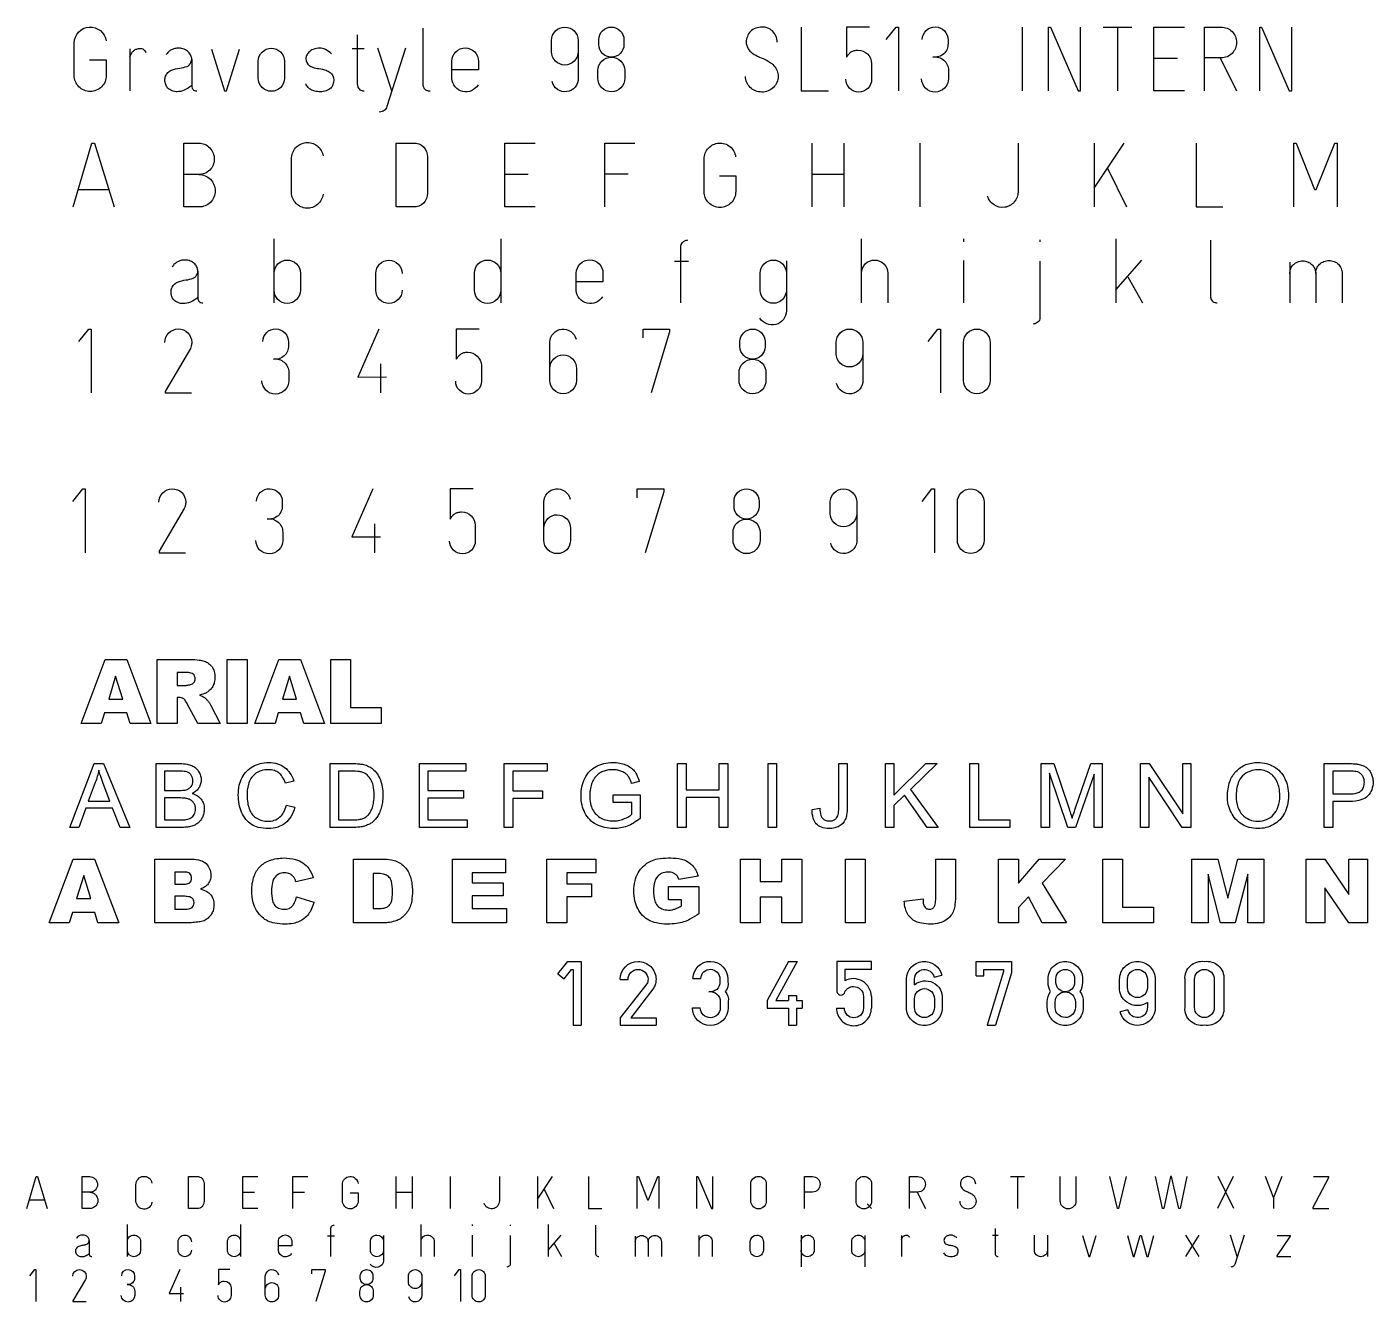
# Model space of a CAD drawing. Header units: millimetres. Extents: x 13 to 262, y -21 to 99.
# Drawn here: x 13.1 to 139.4, y -20.9 to 98.8 of the extents above; entities that cross this region are included whole.
import ezdxf

# ---------------------------------------------------------------- set-up
doc = ezdxf.new("R2010")
doc.units = ezdxf.units.MM

msp = doc.modelspace()

# ---------------------------------------------------------------- linework, layer by layer
for p, q in [((84.58, 11.06), (82.58, 7.4)), ((85.4, 11.06), (83.4, 7.4)), ((84.58, 11.06), (85.41, 11.06)), ((92.36, 11.06), (89.13, 11.06)), ((89.13, 11.06), (89.13, 8.21)), ((92.36, 10.32), (92.36, 11.06)), ((62.94, 9.9), (63.53, 9.44)), ((68.78, 9.38), (69.53, 9.38)), ((75.61, 9.47), (76.35, 9.47)), ((98.24, 9.6), (98.96, 9.77)), ((102.18, 9.7), (102.92, 9.7)), ((84.58, 7.88), (85.33, 7.88)), ((92.36, 7.77), (92.36, 6.67)), ((75.56, 6.7), (76.3, 6.7)), ((82.58, 7.4), (82.58, 6.67)), ((82.58, 6.67), (84.58, 6.67)), ((83.4, 7.4), (84.58, 7.4)), ((85.33, 6.67), (85.85, 6.67)), ((85.85, 7.4), (85.85, 6.67)), ((89.08, 6.67), (89.83, 6.67)), ((116.43, 6.52), (115.7, 6.35)), ((64.39, 5.07), (65.13, 5.07)), ((72.15, 5.78), (72.15, 5.07)), ((84.58, 5.07), (85.33, 5.07)), ((103.23, 5.07), (104.01, 5.07))]:
    msp.add_line(p, q)
for points in [[(19, 95.72), (20.55, 95.72), (20.56, 94.24, -0.414214), (19.05, 92.73, -0.414214), (17.55, 94.24), (17.55, 97.29, -0.39374), (18.95, 98.78, -0.393885), (20.55, 97.48)], [(50.27, 98.67), (50.27, 93.47, 0.078886), (50.32, 93.16, 0.111541), (50.43, 92.97, 0.112204), (50.62, 92.85, 0.079921), (50.92, 92.78), (50.92, 92.77)], [(64.85, 96.47, -0.414214), (63.6, 95.22, -0.414214), (62.35, 96.47), (62.35, 97.53, -0.414214), (63.6, 98.78, -0.414214), (64.85, 97.53), (64.85, 94, -0.386654), (63.77, 92.72, -0.386998), (62.39, 93.67)], [(66.78, 97.13), (66.78, 97.61, -0.414214), (67.96, 98.78, -0.414214), (69.14, 97.61), (69.14, 97.14, -0.414661), (67.96, 95.96, -0.414662), (66.78, 97.13)], [(83.53, 97.37, 0.083014), (83.39, 97.95, 0.088226), (83.07, 98.42, 0.092599), (82.63, 98.69, 0.087907), (82.09, 98.78, 0.094155), (81.51, 98.67, 0.095498), (81.01, 98.36, 0.099854), (80.72, 97.91, 0.096567), (80.61, 97.36, 0.101191), (80.7, 96.94, 0.091071), (80.96, 96.53, 0.065429), (81.35, 96.22, 0.043685), (82.02, 95.9, -0.0467), (82.77, 95.52, -0.068065), (83.21, 95.15, -0.090181), (83.51, 94.68, -0.095122), (83.61, 94.16, -0.100539), (83.49, 93.59, -0.102662), (83.17, 93.12, -0.097327), (82.67, 92.79, -0.098191), (82.08, 92.68, -0.195352), (80.98, 93.12, -0.103215), (80.66, 93.58, -0.099156), (80.55, 94.15)], [(92.18, 98.78), (90.03, 98.78), (90.03, 95.95, -0.05962), (90.24, 96.25, -0.071806), (90.47, 96.45, -0.074385), (90.75, 96.57, -0.065302), (91.1, 96.62), (91.1, 96.62, -0.41149), (92.38, 95.36), (92.38, 93.88, -0.414505), (91.17, 92.68, -0.414505), (89.97, 93.88)], [(97.14, 97.62, -0.414061), (98.37, 98.8, -0.414068), (99.55, 97.56), (99.55, 97.23, -0.476431), (98.14, 95.97, -0.457716), (99.59, 94.71), (99.59, 93.94, -0.412562), (98.34, 92.68, -0.412539), (97.07, 93.93)], [(123.62, 92.78), (123.62, 98.78), (125.18, 98.78, -0.414214), (126.63, 97.34, -0.414214), (125.18, 95.89), (123.62, 95.89)], [(44.12, 98.06), (44.12, 93.44, 0.082562), (44.17, 93.15, 0.111391), (44.28, 92.97, 0.106519), (44.46, 92.85, 0.074742), (44.75, 92.79)], [(22.78, 95.98, -0.056491), (22.96, 96.35, -0.077347), (23.16, 96.58, -0.090515), (23.42, 96.72, -0.083373), (23.74, 96.78, -0.153943), (24.05, 96.68, -0.128461), (24.3, 96.38)], [(28.58, 93.3, -0.081656), (27.87, 92.85, -0.101462), (27.21, 92.71, -0.095185), (26.73, 92.8, -0.093951), (26.32, 93.06, -0.099901), (26.14, 93.38, -0.082275), (26.06, 93.82, -0.096629), (26.13, 94.18, -0.091947), (26.34, 94.51, -0.10681), (26.69, 94.73, -0.054681), (27.46, 94.93, 0.053006), (28.14, 95.09, 0.133952), (28.37, 95.25, 0.067613), (28.53, 95.54, 0.096281), (28.58, 95.77, 0.105957), (28.51, 96.1, 0.091037), (28.28, 96.43, 0.095613), (27.87, 96.71, 0.09785), (27.39, 96.8, 0.054625), (26.99, 96.76, 0.066346), (26.67, 96.64, 0.070989), (26.4, 96.45, 0.065223), (26.17, 96.16)], [(34.82, 95.57, -0.413928), (36.05, 96.8, -0.414214), (37.29, 95.57), (37.29, 93.99, -0.414784), (36.05, 92.75, -0.415069), (34.82, 93.99), (34.82, 95.57)], [(41.69, 96.27, 0.08533), (41.12, 96.68, 0.113452), (40.59, 96.8, 0.090468), (39.98, 96.69, 0.111024), (39.56, 96.41, 0.09107), (39.36, 96.11, 0.104148), (39.29, 95.8, 0.237883), (39.6, 95.18, 0.080942), (39.93, 95.01, 0.049379), (40.52, 94.88, -0.049424), (41.19, 94.72, -0.080221), (41.56, 94.52, -0.233735), (41.91, 93.83, -0.086692), (41.83, 93.4, -0.094873), (41.63, 93.05, -0.097622), (41.2, 92.8, -0.084354), (40.64, 92.71, -0.053184), (40.13, 92.76, -0.072745), (39.78, 92.89, -0.086944), (39.5, 93.12, -0.083307), (39.29, 93.44)], [(48.64, 96.8), (46.9, 91.31, -0.078125), (46.8, 91.1, -0.086713), (46.65, 90.95, -0.07711), (46.45, 90.86, -0.058294), (46.18, 90.8)], [(55.45, 93.36, -0.332366), (54.01, 92.74, -0.332296), (53, 93.95), (53, 95.58, -0.415214), (54.25, 96.82, -0.4152), (55.49, 95.56), (55.49, 94.76), (53, 94.76)], [(28.58, 95.77), (28.58, 93.3, 0.073572), (28.62, 93.05, 0.111443), (28.7, 92.91, 0.121344), (28.83, 92.82, 0.088361), (29.05, 92.78)], [(66.69, 93.97), (66.69, 94.69, -0.414214), (67.96, 95.96, -0.414214), (69.23, 94.69), (69.23, 93.97, -0.414214), (67.96, 92.7, -0.414214), (66.69, 93.97)], [(27.84, 87.89), (29.25, 87.89, -0.105322), (29.79, 87.78, -0.097395), (30.27, 87.43, -0.093017), (30.59, 86.94, -0.096785), (30.7, 86.39, -0.19899), (30.27, 85.36, -0.094908), (29.79, 85.04, -0.098333), (29.25, 84.94), (27.85, 84.94)], [(29.26, 84.94, -0.097966), (29.83, 84.82, -0.096668), (30.33, 84.5, -0.091695), (30.67, 83.97, -0.098648), (30.78, 83.41, -0.098558), (30.67, 82.82, -0.097817), (30.33, 82.32, -0.193128), (29.26, 81.89), (27.84, 81.89), (27.84, 87.89)], [(40.92, 83.08, -0.185722), (40.38, 82.12, -0.189144), (39.36, 81.78, -0.188691), (38.37, 82.23, -0.185217), (37.94, 83.24), (37.94, 86.39, -0.186359), (38.32, 87.43, -0.189849), (39.3, 87.93, -0.190463), (40.35, 87.63, -0.18706), (40.92, 86.68)], [(47.77, 81.89), (47.77, 87.89), (49.4, 87.89, -0.210173), (50.33, 87.53, -0.206044), (50.7, 86.59), (50.7, 83.19, -0.205965), (50.33, 82.25, -0.210092), (49.4, 81.89), (47.77, 81.89)], [(78.1, 84.83), (79.63, 84.83), (79.63, 83.34, -0.196991), (79.19, 82.28, -0.200835), (78.15, 81.84, -0.200835), (77.1, 82.28, -0.196991), (76.66, 83.34), (76.66, 86.39, -0.187889), (77.07, 87.42, -0.191441), (78.05, 87.89, -0.191976), (79.08, 87.56, -0.188472), (79.62, 86.59)], [(106.12, 87.89), (106.12, 83.33, -0.179255), (105.77, 82.36, -0.182508), (104.87, 81.86, -0.183318), (103.88, 82.08, -0.180292), (103.27, 82.92)], [(74.48, 72.89), (74.48, 78.08, -0.083916), (74.52, 78.37, -0.105281), (74.64, 78.57, -0.096472), (74.83, 78.7, -0.068604), (75.15, 78.8)], [(124.17, 78.78), (124.17, 73.57, 0.078886), (124.22, 73.27, 0.111541), (124.33, 73.08, 0.112204), (124.51, 72.96, 0.079921), (124.81, 72.89), (124.81, 72.88)], [(29.16, 73.41, -0.081656), (28.45, 72.95, -0.101462), (27.78, 72.82, -0.095185), (27.31, 72.91, -0.093951), (26.9, 73.17, -0.099901), (26.71, 73.49, -0.082275), (26.64, 73.93, -0.096629), (26.71, 74.29, -0.091947), (26.92, 74.62, -0.10681), (27.26, 74.84, -0.054681), (28.03, 75.04, 0.053006), (28.71, 75.2, 0.133952), (28.94, 75.36, 0.067613), (29.11, 75.65, 0.096281), (29.16, 75.88, 0.105957), (29.08, 76.21, 0.091037), (28.86, 76.54, 0.095613), (28.44, 76.82, 0.09785), (27.97, 76.91, 0.054625), (27.56, 76.87, 0.066346), (27.25, 76.75, 0.070989), (26.98, 76.55, 0.065223), (26.75, 76.27)], [(29.16, 75.88), (29.16, 73.41, 0.073572), (29.19, 73.16, 0.111443), (29.27, 73.02, 0.121344), (29.41, 72.93, 0.088361), (29.62, 72.89)], [(36.31, 75.68, -0.414214), (37.55, 76.91, -0.414214), (38.78, 75.68), (38.78, 74.08, -0.413929), (37.55, 72.84, -0.413929), (36.31, 74.07)], [(48.32, 74.07, -0.414214), (47.09, 72.83, -0.414214), (45.85, 74.07), (45.85, 75.66, -0.414356), (47.09, 76.89, -0.414356), (48.32, 75.66)], [(57.58, 74.07, -0.414214), (56.34, 72.84, -0.414214), (55.11, 74.07), (55.11, 75.68, -0.414499), (56.34, 76.91, -0.414499), (57.58, 75.68)], [(67.13, 73.47, -0.332366), (65.68, 72.85, -0.332296), (64.67, 74.06), (64.67, 75.68, -0.415214), (65.93, 76.93, -0.4152), (67.17, 75.67), (67.17, 74.87), (64.68, 74.87)], [(84.38, 76.84), (84.38, 72.13, -0.334651), (83.39, 70.86, -0.334293), (81.9, 71.46)], [(84.38, 74.08, -0.413927), (83.15, 72.85, -0.414214), (81.93, 74.08), (81.93, 75.68, -0.414214), (83.15, 76.91, -0.413927), (84.38, 75.68)], [(91.43, 75.68, -0.414214), (92.66, 76.91, -0.414214), (93.9, 75.68), (93.9, 72.89)], [(108.18, 76.82), (108.17, 71.49, -0.211178), (108, 71.1, -0.072213), (107.82, 70.98, -0.053417), (107.54, 70.89)], [(131.62, 75.63, -0.096867), (131.71, 76.09, -0.096459), (131.97, 76.49, -0.095709), (132.37, 76.74, -0.091737), (132.85, 76.83, -0.095922), (133.32, 76.74, -0.103019), (133.69, 76.49, -0.0956), (133.96, 76.08, -0.099845), (134.06, 75.63), (134.06, 72.89)], [(134.06, 75.64, -0.098259), (134.15, 76.12, -0.09777), (134.42, 76.52, -0.095525), (134.82, 76.77, -0.091509), (135.3, 76.86, -0.092787), (135.79, 76.77, -0.102139), (136.18, 76.52, -0.096583), (136.44, 76.12, -0.095891), (136.53, 75.64), (136.53, 72.89)], [(26.06, 69.17, -0.413934), (27.32, 70.44, -0.414213), (28.58, 69.19, -0.057375), (28.54, 68.85, -0.072642), (28.45, 68.6), (26.09, 64.58), (26.09, 64.43), (28.56, 64.43)], [(35.24, 69.27, -0.414061), (36.47, 70.44, -0.414068), (37.65, 69.21), (37.65, 68.88, -0.476431), (36.24, 67.61, -0.457716), (37.69, 66.36), (37.69, 65.59, -0.412562), (36.44, 64.33, -0.412539), (35.17, 65.57)], [(55.56, 70.43), (53.41, 70.43), (53.41, 67.6, -0.05962), (53.62, 67.9, -0.071806), (53.85, 68.1, -0.074385), (54.13, 68.22, -0.065302), (54.48, 68.26), (54.48, 68.26, -0.41149), (55.76, 67.01), (55.76, 65.53, -0.414505), (54.55, 64.33, -0.414505), (53.35, 65.53)], [(62.19, 66.74), (62.19, 66.74, -0.416462), (63.44, 68, -0.416462), (64.69, 66.74), (64.69, 65.61), (64.69, 65.61, -0.415899), (63.44, 64.35, -0.415899), (62.19, 65.61), (62.19, 69.21, -0.377724), (63.31, 70.42, -0.377613), (64.65, 69.47)], [(80.03, 68.78), (80.03, 69.25, -0.414214), (81.21, 70.43, -0.414214), (82.38, 69.25), (82.38, 68.78, -0.414661), (81.21, 67.6, -0.414662), (80.03, 68.78)], [(91.56, 68.12, -0.414214), (90.31, 66.87, -0.414214), (89.06, 68.12), (89.06, 69.18, -0.414214), (90.31, 70.43, -0.414214), (91.56, 69.18), (91.56, 65.65, -0.386654), (90.48, 64.36, -0.386998), (89.1, 65.32)], [(101, 65.61), (101, 69.18, -0.414214), (102.25, 70.43, -0.414214), (103.5, 69.18), (103.5, 65.61, -0.414214), (102.25, 64.36, -0.414214), (101, 65.61)], [(79.94, 65.62), (79.94, 66.34, -0.414214), (81.21, 67.6, -0.414214), (82.47, 66.34), (82.47, 65.62, -0.414214), (81.21, 64.35, -0.414214), (79.94, 65.62)], [(25.5, 54.17, -0.413934), (26.75, 55.44, -0.414213), (28.02, 54.19, -0.057375), (27.98, 53.85, -0.072642), (27.88, 53.6), (25.52, 49.58), (25.52, 49.43), (28, 49.43)], [(34.67, 54.27, -0.414061), (35.9, 55.44, -0.414068), (37.08, 54.21), (37.08, 53.88, -0.476431), (35.67, 52.61, -0.457716), (37.12, 51.36), (37.12, 50.59, -0.412562), (35.87, 49.33, -0.412539), (34.6, 50.57)], [(55, 55.43), (52.84, 55.43), (52.84, 52.6, -0.05962), (53.05, 52.9, -0.071806), (53.28, 53.1, -0.074385), (53.56, 53.22, -0.065302), (53.91, 53.26), (53.91, 53.26, -0.41149), (55.19, 52.01), (55.19, 50.53, -0.414505), (53.99, 49.33, -0.414505), (52.78, 50.53)], [(61.62, 51.74), (61.62, 51.74, -0.416462), (62.88, 53, -0.416462), (64.13, 51.74), (64.13, 50.61), (64.13, 50.61, -0.415899), (62.88, 49.35, -0.415899), (61.62, 50.61), (61.62, 54.21, -0.377724), (62.74, 55.42, -0.377613), (64.09, 54.47)], [(79.47, 53.78), (79.47, 54.25, -0.414214), (80.64, 55.43, -0.414214), (81.82, 54.25), (81.82, 53.78, -0.414661), (80.64, 52.6, -0.414662), (79.47, 53.78)], [(91, 53.12, -0.414214), (89.75, 51.87, -0.414214), (88.5, 53.12), (88.5, 54.18, -0.414214), (89.75, 55.43, -0.414214), (91, 54.18), (91, 50.65, -0.386654), (89.92, 49.36, -0.386998), (88.54, 50.32)], [(100.43, 50.61), (100.43, 54.18, -0.414214), (101.68, 55.43, -0.414214), (102.93, 54.18), (102.93, 50.61, -0.414214), (101.68, 49.36, -0.414214), (100.43, 50.61)], [(79.38, 50.62), (79.38, 51.34, -0.414214), (80.64, 52.6, -0.414214), (81.91, 51.34), (81.91, 50.62, -0.414214), (80.64, 49.35, -0.414214), (79.38, 50.62)], [(68.78, 9.38, -0.413934), (70.46, 11.07, -0.414641), (72.15, 9.39, -0.057697), (72.1, 8.97, -0.073379), (71.94, 8.58), (69.79, 5.78), (72.15, 5.78)], [(69.53, 9.38, -0.413934), (70.46, 10.32, -0.414213), (71.4, 9.39, -0.057375), (71.37, 9.14, -0.072642), (71.3, 8.96), (68.78, 5.78), (68.78, 5.07), (72.15, 5.07)], [(75.61, 9.47, -0.414061), (77.29, 11.07, -0.412317), (78.89, 9.4), (78.89, 9.18, -0.267949), (78.63, 8.23, -0.267949), (78.92, 7.29), (78.92, 6.72, -0.41237), (77.25, 5.04, -0.412539), (75.56, 6.7, -0.412539)], [(76.35, 9.47, -0.407766), (77.27, 10.33, -0.414068), (78.14, 9.41), (78.14, 9.16, -0.476431), (77.1, 8.22, -0.457716), (78.18, 7.29), (78.18, 6.72, -0.412562), (77.25, 5.78, -0.40954), (76.3, 6.7)], [(96.41, 8.88, -0.658262), (99.01, 7.57), (99.01, 6.73, -0.41547), (97.34, 5.05, -0.41547), (95.66, 6.73), (95.66, 7.57, -0.267949), (95.66, 7.59), (95.66, 9.42, -0.379309), (97.16, 11.05, -0.377613), (98.96, 9.77, -0.377613)], [(96.41, 8.88), (96.41, 9.41, -0.377724), (97.24, 10.31, -0.377613), (98.24, 9.6)], [(109.18, 8.24, -0.138617), (108.94, 9.09), (108.94, 9.44, -0.414214), (110.55, 11.06, -0.414214), (112.17, 9.44), (112.17, 9.09, -0.139191), (111.93, 8.24, -0.139191)], [(109.68, 9.09), (109.68, 9.44, -0.414214), (110.55, 10.32, -0.414214), (111.43, 9.44), (111.43, 9.09, -0.414661), (110.56, 8.21, -0.414662), (109.68, 9.09)], [(116.33, 7.25, -0.267949), (115.65, 8.6), (115.65, 9.39, -0.414214), (117.33, 11.06, -0.414214), (119, 9.39), (119, 6.77, -0.383859), (117.55, 5.07, -0.386998), (115.7, 6.35, -0.386998)], [(118.26, 8.6, -0.414214), (117.33, 7.67, -0.414214), (116.4, 8.6), (116.4, 9.39, -0.414214), (117.33, 10.32, -0.414214), (118.26, 9.39), (118.26, 8.6)], [(122.68, 6.73), (122.68, 9.39, -0.414214), (123.61, 10.32, -0.414214), (124.54, 9.39), (124.54, 6.73, -0.414214), (123.61, 5.8, -0.414214), (122.68, 6.73)], [(89.87, 8.21, -0.05962), (90.03, 8.43, -0.071806), (90.2, 8.58, -0.074385), (90.41, 8.67, -0.065302), (90.67, 8.71), (90.67, 8.71, -0.41149), (91.62, 7.77), (91.62, 6.67, -0.414505), (90.72, 5.77, -0.414505), (89.83, 6.67)], [(96.41, 7.57), (96.41, 7.57, -0.416462), (97.34, 8.51, -0.416462), (98.27, 7.57), (98.27, 6.73), (98.27, 6.73, -0.415899), (97.34, 5.79, -0.415899), (96.41, 6.73), (96.41, 7.58)], [(111.93, 8.24, -0.154347), (112.24, 7.27), (112.24, 6.74, -0.414214), (110.55, 5.05, -0.414214), (108.87, 6.74), (108.87, 7.27, -0.154347), (109.18, 8.24, -0.154347)], [(109.61, 6.74), (109.61, 7.27, -0.414214), (110.55, 8.21, -0.414214), (111.5, 7.27), (111.5, 6.74, -0.414214), (110.55, 5.8, -0.414214), (109.61, 6.74)], [(118.26, 7.21, -0.148429), (117.33, 6.92, -0.176219), (116.33, 7.25, -0.267949)], [(118.26, 7.21), (118.26, 6.76, -0.386654), (117.45, 5.8, -0.386998), (116.43, 6.52)], [(18.31, -9.13), (19.01, -9.13, -0.105322), (19.28, -9.19, -0.097395), (19.52, -9.36, -0.093017), (19.68, -9.61, -0.096785), (19.74, -9.88, -0.19899), (19.52, -10.4, -0.094908), (19.28, -10.55, -0.098333), (19.01, -10.61), (18.31, -10.61)], [(19.02, -10.61, -0.097966), (19.3, -10.66, -0.096668), (19.55, -10.83, -0.091695), (19.72, -11.09, -0.098648), (19.78, -11.37, -0.098558), (19.72, -11.67, -0.097817), (19.55, -11.92, -0.193128), (19.02, -12.13), (18.31, -12.13), (18.31, -9.13)], [(24.85, -11.54, -0.185722), (24.58, -12.02, -0.189144), (24.07, -12.19, -0.188691), (23.57, -11.96, -0.185217), (23.35, -11.46), (23.35, -9.88, -0.186359), (23.55, -9.36, -0.189849), (24.04, -9.11, -0.190463), (24.56, -9.26, -0.18706), (24.85, -9.74)], [(28.27, -12.13), (28.27, -9.13), (29.09, -9.13, -0.210173), (29.55, -9.31, -0.206044), (29.74, -9.78), (29.74, -11.48, -0.205965), (29.55, -11.95, -0.210092), (29.09, -12.13), (28.27, -12.13)], [(43.44, -10.66), (44.2, -10.66), (44.2, -11.4, -0.196991), (43.98, -11.94, -0.200835), (43.46, -12.16, -0.200835), (42.94, -11.94, -0.196991), (42.72, -11.4), (42.72, -9.88, -0.187889), (42.92, -9.36, -0.191441), (43.41, -9.13, -0.191976), (43.93, -9.3, -0.188472), (44.2, -9.78)], [(57.45, -9.13), (57.45, -11.41, -0.179255), (57.27, -11.9, -0.182508), (56.82, -12.15, -0.183318), (56.33, -12.04, -0.180292), (56.02, -11.62)], [(81.04, -11.42), (81.04, -9.86, -0.196991), (81.25, -9.33, -0.200835), (81.77, -9.11, -0.200835), (82.29, -9.33, -0.196991), (82.5, -9.86), (82.5, -11.42, -0.196991), (82.29, -11.94, -0.200835), (81.77, -12.16, -0.200835), (81.25, -11.94, -0.196991), (81.04, -11.42)], [(86.07, -12.13), (86.07, -9.13), (86.84, -9.13, -0.200835), (87.34, -9.34, -0.196991), (87.55, -9.85, -0.196991), (87.34, -10.37, -0.200835), (86.84, -10.58), (86.07, -10.58)], [(90.92, -11.42), (90.92, -9.86, -0.196991), (91.13, -9.33, -0.200835), (91.65, -9.11, -0.200835), (92.17, -9.33, -0.196991), (92.38, -9.86), (92.38, -11.42, -0.196991), (92.17, -11.94, -0.200835), (91.65, -12.16, -0.200835), (91.13, -11.94, -0.196991), (90.92, -11.42)], [(95.94, -12.13), (95.94, -9.13), (96.71, -9.13, -0.200835), (97.22, -9.34, -0.196991), (97.43, -9.85, -0.196991), (97.22, -10.37, -0.200835), (96.71, -10.58), (95.95, -10.58)], [(102.15, -9.84, 0.081951), (102.07, -9.54, 0.087724), (101.92, -9.31, 0.093239), (101.7, -9.18, 0.089117), (101.44, -9.13, 0.095434), (101.15, -9.19, 0.096079), (100.9, -9.34, 0.09928), (100.76, -9.57, 0.095275), (100.71, -9.84, 0.099848), (100.75, -10.05, 0.090545), (100.88, -10.25, 0.065634), (101.07, -10.41, 0.044077), (101.4, -10.57, -0.047109), (101.77, -10.76, -0.068237), (101.99, -10.95, -0.089603), (102.13, -11.18, -0.093846), (102.18, -11.44, -0.099204), (102.13, -11.73, -0.102131), (101.97, -11.96, -0.097878), (101.72, -12.13, -0.099518), (101.43, -12.18, -0.097948), (101.14, -12.13, -0.097452), (100.89, -11.96, -0.102664), (100.73, -11.73, -0.097833), (100.68, -11.45)], [(111.56, -9.13), (111.56, -11.42, -0.196991), (111.34, -11.95, -0.200835), (110.82, -12.17, -0.200835), (110.3, -11.95, -0.196991), (110.08, -11.42), (110.08, -9.13)], [(41.63, -16.63), (41.63, -14.03, -0.083916), (41.65, -13.89, -0.105281), (41.71, -13.79, -0.096472), (41.8, -13.72, -0.068604), (41.96, -13.68)], [(66.47, -13.69), (66.47, -16.29, 0.078886), (66.49, -16.44, 0.111541), (66.55, -16.54, 0.112204), (66.64, -16.6, 0.079921), (66.79, -16.63), (66.79, -16.63)], [(18.96, -16.37, -0.081656), (18.61, -16.6, -0.101462), (18.28, -16.67, -0.095185), (18.04, -16.62, -0.093951), (17.84, -16.49, -0.099901), (17.74, -16.33, -0.082275), (17.71, -16.11, -0.096629), (17.74, -15.93, -0.091947), (17.85, -15.77, -0.10681), (18.02, -15.66, -0.054681), (18.4, -15.56, 0.053006), (18.74, -15.47, 0.133952), (18.86, -15.39, 0.067613), (18.94, -15.25, 0.096281), (18.96, -15.14, 0.105957), (18.93, -14.97, 0.091037), (18.82, -14.81, 0.095613), (18.61, -14.67, 0.09785), (18.37, -14.62, 0.054625), (18.17, -14.64, 0.066346), (18.01, -14.7, 0.070989), (17.87, -14.8, 0.065223), (17.76, -14.94)], [(18.96, -15.14), (18.96, -16.37, 0.073572), (18.98, -16.5, 0.111443), (19.02, -16.57, 0.121344), (19.09, -16.61, 0.088361), (19.2, -16.63)], [(22.54, -15.24, -0.414214), (23.16, -14.62, -0.414214), (23.78, -15.24), (23.78, -16.04, -0.413929), (23.16, -16.66, -0.413929), (22.54, -16.04)], [(28.55, -16.04, -0.414214), (27.93, -16.66, -0.414214), (27.31, -16.04), (27.31, -15.25, -0.414356), (27.93, -14.63, -0.414356), (28.55, -15.25)], [(33.17, -16.04, -0.414214), (32.56, -16.66, -0.414214), (31.94, -16.04), (31.94, -15.24, -0.414499), (32.56, -14.62, -0.414499), (33.17, -15.24)], [(37.95, -16.34, -0.332366), (37.23, -16.65, -0.332296), (36.72, -16.05), (36.72, -15.23, -0.415214), (37.35, -14.61, -0.4152), (37.97, -15.24), (37.97, -15.64), (36.73, -15.64)], [(46.58, -14.66), (46.58, -17.01, -0.334651), (46.08, -17.64, -0.334293), (45.34, -17.34)], [(46.58, -16.04, -0.413927), (45.96, -16.65, -0.414214), (45.35, -16.04), (45.35, -15.24, -0.414214), (45.96, -14.62, -0.413927), (46.58, -15.24)], [(50.1, -15.24, -0.414214), (50.72, -14.62, -0.414214), (51.33, -15.24), (51.33, -16.63)], [(58.47, -14.67), (58.47, -17.33, -0.211178), (58.39, -17.52, -0.072213), (58.3, -17.58, -0.053417), (58.16, -17.63)], [(70.2, -15.26, -0.096867), (70.24, -15.03, -0.096459), (70.37, -14.83, -0.095709), (70.57, -14.71, -0.091737), (70.81, -14.66, -0.095922), (71.05, -14.71, -0.103019), (71.23, -14.83, -0.0956), (71.37, -15.03, -0.099845), (71.41, -15.26), (71.41, -16.63)], [(71.41, -15.25, -0.098259), (71.46, -15.02, -0.09777), (71.6, -14.82, -0.095525), (71.8, -14.69, -0.091509), (72.04, -14.65, -0.092787), (72.28, -14.69, -0.102139), (72.47, -14.82, -0.096583), (72.6, -15.02, -0.095891), (72.65, -15.25), (72.65, -16.63)], [(76.2, -15.24, -0.414214), (76.82, -14.62, -0.414214), (77.43, -15.24), (77.43, -16.63)], [(80.99, -15.24, -0.413928), (81.6, -14.62, -0.414214), (82.22, -15.24), (82.22, -16.03, -0.414784), (81.6, -16.65, -0.415069), (80.99, -16.03), (80.99, -15.24)], [(85.76, -15.24, -0.413928), (86.37, -14.62, -0.414214), (86.99, -15.24), (86.99, -16.03, -0.414784), (86.37, -16.65, -0.415069), (85.76, -16.03)], [(91.75, -16.04, -0.414214), (91.14, -16.65, -0.414214), (90.52, -16.04), (90.52, -15.24, -0.414499), (91.14, -14.63, -0.414499), (91.75, -15.24)], [(95.18, -15.03, -0.056491), (95.27, -14.85, -0.077347), (95.37, -14.73, -0.090515), (95.5, -14.66, -0.083373), (95.66, -14.63, -0.153943), (95.82, -14.68, -0.128461), (95.94, -14.83)], [(100.37, -14.89, 0.08533), (100.08, -14.68, 0.113452), (99.82, -14.62, 0.090468), (99.52, -14.68, 0.111024), (99.31, -14.82, 0.09107), (99.2, -14.97, 0.104148), (99.17, -15.12, 0.237883), (99.32, -15.43, 0.080942), (99.49, -15.52, 0.049379), (99.79, -15.58, -0.049424), (100.12, -15.66, -0.080221), (100.3, -15.76, -0.233735), (100.48, -16.11, -0.086692), (100.44, -16.32, -0.094873), (100.34, -16.5, -0.097622), (100.12, -16.62, -0.084354), (99.84, -16.67, -0.053184), (99.59, -16.64, -0.072745), (99.42, -16.58, -0.086944), (99.27, -16.46, -0.083307), (99.17, -16.3)], [(103.96, -13.99), (103.96, -16.3, 0.082562), (103.98, -16.45, 0.111391), (104.03, -16.54, 0.106519), (104.12, -16.6, 0.074742), (104.27, -16.63)], [(108.88, -16.04, -0.415072), (108.27, -16.66, -0.415072), (107.66, -16.04), (107.66, -14.63)], [(127.34, -14.62), (126.46, -17.37, -0.078125), (126.41, -17.47, -0.086713), (126.34, -17.55, -0.07711), (126.24, -17.59, -0.058294), (126.1, -17.62)], [(17.42, -18.49, -0.413934), (18.05, -17.86, -0.414213), (18.68, -18.48, -0.057375), (18.66, -18.65, -0.072642), (18.61, -18.78), (17.43, -20.79), (17.43, -20.86), (18.67, -20.86)], [(22.01, -18.44, -0.414061), (22.62, -17.85, -0.414068), (23.21, -18.47), (23.21, -18.64, -0.476431), (22.51, -19.27, -0.457716), (23.23, -19.9), (23.23, -20.28, -0.412562), (22.61, -20.91, -0.412539), (21.97, -20.29)], [(32.17, -17.86), (31.09, -17.86), (31.09, -19.28, -0.05962), (31.19, -19.13, -0.071806), (31.31, -19.03, -0.074385), (31.45, -18.97, -0.065302), (31.62, -18.94), (31.62, -18.94, -0.41149), (32.27, -19.57), (32.27, -20.31, -0.414505), (31.66, -20.91, -0.414505), (31.06, -20.31)], [(35.48, -19.71), (35.48, -19.71, -0.416462), (36.11, -19.08, -0.416462), (36.73, -19.71), (36.73, -20.27), (36.73, -20.27, -0.415899), (36.11, -20.9, -0.415899), (35.48, -20.27), (35.48, -18.47, -0.377724), (36.04, -17.86, -0.377613), (36.71, -18.34)], [(44.4, -18.69), (44.4, -18.45, -0.414214), (44.99, -17.86, -0.414214), (45.58, -18.45), (45.58, -18.68, -0.414661), (44.99, -19.27, -0.414662), (44.4, -18.69)], [(50.17, -19.02, -0.414214), (49.54, -19.64, -0.414214), (48.92, -19.02), (48.92, -18.49, -0.414214), (49.54, -17.86, -0.414214), (50.17, -18.49), (50.17, -20.25, -0.386654), (49.63, -20.89, -0.386998), (48.94, -20.42)], [(54.89, -20.27), (54.89, -18.49, -0.414214), (55.51, -17.86, -0.414214), (56.13, -18.49), (56.13, -20.27, -0.414214), (55.51, -20.9, -0.414214), (54.89, -20.27)], [(44.36, -20.27), (44.36, -19.91, -0.414214), (44.99, -19.27, -0.414214), (45.62, -19.91), (45.62, -20.27, -0.414214), (44.99, -20.9, -0.414214), (44.36, -20.27)]]:
    msp.add_lwpolyline(points, format="xyb")
for points in [[(85.78, 98.78), (85.78, 92.78), (88.32, 92.78)], [(93.75, 97.6), (94.68, 98.78), (94.9, 98.78), (94.9, 92.78)], [(106.51, 98.78), (106.51, 92.78)], [(108.99, 92.78), (108.98, 98.78), (109.16, 98.78), (111.75, 92.78), (111.98, 92.78), (111.98, 98.78)], [(114.12, 98.78), (116.8, 98.78)], [(115.45, 98.78), (115.45, 92.78)], [(121.73, 92.78), (118.85, 92.78), (118.85, 98.78), (121.73, 98.78)], [(128.81, 92.78), (128.8, 98.78), (128.98, 98.78), (131.57, 92.78), (131.8, 92.78), (131.8, 98.78)], [(22.77, 96.74), (22.77, 92.78)], [(30.45, 96.72), (31.66, 92.78), (31.83, 92.78), (33.06, 96.72)], [(43.63, 96.77), (44.75, 96.76)], [(47.37, 92.78), (46.06, 96.8)], [(118.85, 95.85), (121.07, 95.85)], [(125.08, 95.89), (126.63, 92.78)], [(17.46, 81.89), (19.22, 87.89), (19.46, 87.89), (21.29, 81.89)], [(60.8, 81.89), (57.97, 81.89), (57.97, 87.89), (60.8, 87.89)], [(67.35, 81.89), (67.35, 87.89), (70.16, 87.89)], [(86.8, 81.89), (86.8, 87.89)], [(89.77, 87.89), (89.77, 81.89)], [(96.91, 87.89), (96.91, 81.89)], [(113.27, 87.89), (113.26, 81.89)], [(113.27, 83.67), (116.09, 87.89)], [(122.84, 87.89), (122.84, 81.89), (125.35, 81.89)], [(131.99, 81.89), (131.99, 87.89), (132.22, 87.89), (133.93, 83.52), (134.09, 83.52), (135.84, 87.89), (136.08, 87.89), (136.08, 81.89)], [(57.97, 84.96), (60.15, 84.96)], [(67.35, 84.99), (69.55, 84.99)], [(86.8, 84.97), (89.77, 84.97)], [(114.51, 85.53), (116.3, 81.89)], [(17.94, 83.52), (20.78, 83.52)], [(36.31, 72.89), (36.31, 78.89)], [(57.58, 78.89), (57.58, 72.89)], [(91.43, 72.89), (91.43, 78.89)], [(101.01, 78.89), (101.01, 78.62)], [(108.18, 78.82), (108.18, 78.61)], [(115.31, 78.89), (115.31, 72.89)], [(73.89, 76.8), (75.19, 76.8)], [(101.01, 76.87), (101.01, 72.89)], [(115.31, 74.1), (117.75, 76.89)], [(131.62, 76.7), (131.62, 72.89)], [(116.41, 75.33), (117.79, 72.89)], [(18, 69.25), (18.93, 70.43), (19.15, 70.43), (19.15, 64.43)], [(46.14, 70.43), (44.17, 65.93), (46.87, 65.94)], [(70.95, 69.6), (70.95, 70.43), (73.43, 70.43), (73.43, 70.16), (71.69, 64.43)], [(97.68, 69.25), (98.61, 70.43), (98.83, 70.43), (98.83, 64.43)], [(46.3, 67.16), (46.3, 64.43)], [(17.43, 54.25), (18.36, 55.43), (18.59, 55.43), (18.59, 49.43)], [(45.58, 55.43), (43.6, 50.93), (46.3, 50.94)], [(70.38, 54.6), (70.38, 55.43), (72.87, 55.43), (72.87, 55.16), (71.12, 49.43)], [(97.12, 54.25), (98.04, 55.43), (98.27, 55.43), (98.27, 49.43)], [(45.73, 52.16), (45.73, 49.43)], [(62.94, 9.9), (63.86, 11.06), (65.13, 11.06), (65.13, 5.07)], [(63.53, 9.44), (64.22, 10.32), (64.39, 10.32), (64.39, 5.07)], [(92.36, 10.32), (89.87, 10.32), (89.87, 9.26)], [(102.18, 9.7), (102.18, 11.06), (105.51, 11.06), (105.51, 10.01), (104.01, 5.07)], [(102.92, 9.7), (102.92, 10.32), (104.77, 10.32), (104.77, 10.12), (103.23, 5.07)], [(84.58, 7.88), (84.58, 7.4)], [(85.33, 7.88), (85.33, 7.4)], [(84.58, 6.67), (84.58, 5.07)], [(85.33, 7.4), (85.85, 7.4)], [(85.33, 6.67), (85.33, 5.07)], [(13.11, -12.13), (13.99, -9.13), (14.12, -9.13), (15.03, -12.13)], [(34.79, -12.13), (33.37, -12.13), (33.37, -9.13), (34.79, -9.13)], [(38.06, -12.13), (38.06, -9.13), (39.47, -9.13)], [(47.78, -12.13), (47.78, -9.13)], [(49.27, -9.13), (49.27, -12.13)], [(52.84, -9.13), (52.84, -12.13)], [(61.02, -9.13), (61.02, -12.13)], [(61.02, -11.24), (62.43, -9.13)], [(65.81, -9.13), (65.81, -12.13), (67.06, -12.13)], [(70.38, -12.13), (70.38, -9.13), (70.49, -9.13), (71.35, -11.31), (71.43, -11.31), (72.31, -9.13), (72.42, -9.13), (72.42, -12.13)], [(75.99, -12.13), (75.99, -9.13), (76.08, -9.13), (77.35, -12.13), (77.47, -12.13), (77.47, -9.13)], [(105.41, -9.13), (106.73, -9.13)], [(106.07, -9.13), (106.07, -12.13)], [(116.27, -9.13), (115.56, -12.13), (115.45, -12.13), (114.73, -9.13)], [(121.97, -9.13), (121.32, -12.13), (121.21, -12.13), (120.53, -9.13), (120.43, -9.13), (119.79, -12.13), (119.68, -12.13), (119.03, -9.13)], [(126.32, -9.13), (124.85, -12.13)], [(126.38, -12.13), (124.9, -9.13)], [(130.1, -11.08), (129.34, -9.13)], [(130.87, -9.13), (130.1, -11.08), (130.1, -12.13)], [(133.85, -9.13), (135.25, -9.13), (135.25, -9.24), (133.8, -12.02), (133.8, -12.13), (135.3, -12.13)], [(13.36, -11.32), (14.78, -11.32)], [(33.37, -10.6), (34.46, -10.6)], [(38.06, -10.58), (39.16, -10.58)], [(47.78, -10.59), (49.27, -10.59)], [(61.64, -10.31), (62.54, -12.13)], [(96.67, -10.58), (97.43, -12.13)], [(91.95, -11.69), (92.38, -12.13)], [(22.54, -16.63), (22.54, -13.63)], [(33.17, -13.63), (33.17, -16.63)], [(50.1, -16.63), (50.1, -13.63)], [(54.89, -13.63), (54.89, -13.77)], [(58.47, -13.67), (58.47, -13.77)], [(62.04, -13.63), (62.04, -16.63)], [(41.33, -14.68), (41.98, -14.68)], [(54.89, -14.64), (54.89, -16.63)], [(62.04, -16.03), (63.26, -14.63)], [(70.2, -14.73), (70.2, -16.63)], [(76.2, -16.63), (76.2, -14.65)], [(85.76, -14.63), (85.76, -17.61)], [(91.75, -14.65), (91.75, -17.61)], [(95.18, -14.65), (95.18, -16.63)], [(103.71, -14.64), (104.27, -14.64)], [(108.88, -14.63), (108.88, -16.63)], [(112.16, -14.66), (112.76, -16.63), (112.85, -16.63), (113.46, -14.66)], [(116.38, -14.66), (116.92, -16.63), (117.01, -16.63), (117.57, -14.66), (117.67, -14.66), (118.22, -16.63), (118.32, -16.63), (118.86, -14.66)], [(123.08, -14.62), (121.84, -16.63)], [(123.13, -16.63), (121.87, -14.62)], [(126.7, -16.63), (126.05, -14.62)], [(130.45, -14.65), (131.67, -14.65), (131.67, -14.73), (130.42, -16.56), (130.42, -16.63), (131.71, -16.63)], [(62.59, -15.41), (63.28, -16.63)], [(13.39, -18.45), (13.85, -17.86), (13.96, -17.86), (13.96, -20.86)], [(27.46, -17.86), (26.47, -20.11), (27.82, -20.11)], [(39.86, -18.27), (39.86, -17.86), (41.1, -17.86), (41.1, -18), (40.23, -20.86)], [(53.23, -18.45), (53.69, -17.86), (53.8, -17.86), (53.8, -20.86)], [(27.54, -19.5), (27.54, -20.86)]]:
    msp.add_lwpolyline(points)
for points in [[(22.49, 34.4), (20.38, 34.4), (20.09, 33.41), (18.2, 33.41), (20.46, 39.41), (22.48, 39.41), (24.73, 33.41), (22.79, 33.41), (22.49, 34.4)], [(31.92, 39.41), (33.78, 39.41), (33.78, 33.41), (31.92, 33.41), (31.92, 39.41)], [(38.79, 34.4), (36.69, 34.4), (36.4, 33.41), (34.5, 33.41), (36.76, 39.41), (38.78, 39.41), (41.04, 33.41), (39.09, 33.41), (38.79, 34.4)], [(41.63, 39.41), (43.48, 39.41), (43.48, 34.89), (46.37, 34.89), (46.37, 33.41), (41.63, 33.41), (41.63, 39.41)], [(22.11, 35.7), (21.44, 37.86), (20.79, 35.7), (22.11, 35.7)], [(38.41, 35.7), (37.75, 37.86), (37.09, 35.7), (38.41, 35.7)], [(17.14, 23.64), (19.44, 29.64), (20.3, 29.64), (22.76, 23.64), (21.85, 23.64), (21.15, 25.46), (18.64, 25.46), (17.98, 23.64), (17.14, 23.64)], [(49.96, 23.64), (49.96, 29.64), (54.29, 29.64), (54.29, 28.93), (50.75, 28.93), (50.75, 27.1), (54.07, 27.1), (54.07, 26.39), (50.75, 26.39), (50.75, 24.35), (54.43, 24.35), (54.43, 23.64), (49.96, 23.64)], [(57.9, 23.64), (57.9, 29.64), (61.95, 29.64), (61.95, 28.93), (58.7, 28.93), (58.7, 27.07), (61.51, 27.07), (61.51, 26.37), (58.7, 26.37), (58.7, 23.64), (57.9, 23.64)], [(74.18, 23.64), (74.18, 29.64), (74.98, 29.64), (74.98, 27.18), (78.09, 27.18), (78.09, 29.64), (78.89, 29.64), (78.89, 23.64), (78.09, 23.64), (78.09, 26.47), (74.98, 26.47), (74.98, 23.64), (74.18, 23.64)], [(82.67, 23.64), (82.67, 29.64), (83.47, 29.64), (83.47, 23.64), (82.67, 23.64)], [(93.68, 23.64), (93.68, 29.64), (94.48, 29.64), (94.48, 26.67), (97.46, 29.64), (98.53, 29.64), (96.02, 27.21), (98.64, 23.64), (97.6, 23.64), (95.46, 26.68), (94.48, 25.72), (94.48, 23.64), (93.68, 23.64)], [(101.6, 23.64), (101.6, 29.64), (102.4, 29.64), (102.4, 24.35), (105.35, 24.35), (105.35, 23.64), (101.6, 23.64)], [(117.62, 23.64), (117.62, 29.64), (118.43, 29.64), (121.59, 24.93), (121.59, 29.64), (122.35, 29.64), (122.35, 23.64), (121.53, 23.64), (118.38, 28.36), (118.38, 23.64), (117.62, 23.64)], [(19.48, 15.67), (17.38, 15.67), (17.09, 14.68), (15.19, 14.68), (17.45, 20.68), (19.47, 20.68), (21.73, 14.68), (19.78, 14.68), (19.48, 15.67)], [(53.05, 20.68), (58.02, 20.68), (58.02, 19.39), (54.91, 19.39), (54.91, 18.44), (57.8, 18.44), (57.8, 17.22), (54.91, 17.22), (54.91, 16.03), (58.11, 16.03), (58.11, 14.68), (53.05, 14.68), (53.05, 20.68)], [(61.91, 20.68), (66.5, 20.68), (66.5, 19.39), (63.78, 19.39), (63.78, 18.34), (66.1, 18.34), (66.1, 17.13), (63.78, 17.13), (63.78, 14.68), (61.91, 14.68), (61.91, 20.68)], [(80.08, 20.68), (81.93, 20.68), (81.93, 18.58), (83.96, 18.58), (83.96, 20.68), (85.82, 20.68), (85.82, 14.68), (83.96, 14.68), (83.96, 17.1), (81.93, 17.1), (81.93, 14.68), (80.08, 14.68), (80.08, 20.68)], [(89.92, 20.68), (91.78, 20.68), (91.78, 14.68), (89.92, 14.68), (89.92, 20.68)], [(104.3, 20.68), (106.15, 20.68), (106.15, 18.41), (108.09, 20.68), (110.56, 20.68), (108.37, 18.41), (110.66, 14.68), (108.37, 14.68), (107.11, 17.14), (106.15, 16.14), (106.15, 14.68), (104.3, 14.68), (104.3, 20.68)], [(114.07, 20.68), (115.92, 20.68), (115.92, 16.15), (118.82, 16.15), (118.82, 14.68), (114.07, 14.68), (114.07, 20.68)], [(122.44, 20.68), (124.87, 20.68), (125.81, 17.02), (126.74, 20.68), (129.18, 20.68), (129.18, 14.68), (127.67, 14.68), (127.67, 19.25), (126.5, 14.68), (125.12, 14.68), (123.95, 19.25), (123.95, 14.68), (122.44, 14.68), (122.44, 20.68)], [(133.17, 20.68), (134.9, 20.68), (137.16, 17.35), (137.16, 20.68), (138.91, 20.68), (138.91, 14.68), (137.16, 14.68), (134.92, 17.97), (134.92, 14.68), (133.17, 14.68), (133.17, 20.68)], [(19.1, 16.96), (18.44, 19.12), (17.78, 16.96), (19.1, 16.96)]]:
    msp.add_lwpolyline(points, close=True)
for points in [[(25.35, 33.41), (25.35, 39.41), (28.44, 39.41, -0.027928), (29.29, 39.36, -0.050527), (29.75, 39.26, -0.082432), (30.16, 39.05, -0.08057), (30.49, 38.71, -0.083192), (30.69, 38.29, -0.069967), (30.76, 37.74, -0.061601), (30.7, 37.26, -0.072882), (30.55, 36.88, -0.063006), (30.3, 36.56, -0.060512), (29.96, 36.3, -0.04833), (29.71, 36.18, -0.031479), (29.31, 36.06, -0.025841), (29.63, 35.93, -0.048598), (29.79, 35.83, -0.048769), (29.89, 35.75, -0.019798), (30.09, 35.52, -0.017507), (30.28, 35.27, -0.037339), (30.35, 35.15), (31.25, 33.41), (29.16, 33.41), (28.16, 35.24, 0.035358), (27.95, 35.58, 0.079559), (27.83, 35.71, 0.077498), (27.62, 35.81, 0.074445), (27.37, 35.85), (27.21, 35.85), (27.21, 33.41), (25.35, 33.41)], [(27.21, 36.98), (27.99, 36.98, 0.041311), (28.12, 36.99, 0.013976), (28.48, 37.06, 0.091476), (28.65, 37.13, 0.09042), (28.78, 37.25, 0.084194), (28.87, 37.41, 0.082384), (28.9, 37.6, 0.098196), (28.85, 37.86, 0.120074), (28.72, 38.04, 0.120601), (28.51, 38.14, 0.05535), (28.03, 38.2), (27.21, 38.2), (27.21, 36.98)], [(25.23, 23.64), (25.23, 29.64), (27.48, 29.64, -0.041462), (28.15, 29.58, -0.063433), (28.58, 29.46, -0.076135), (28.95, 29.22, -0.077588), (29.23, 28.9, -0.067745), (29.41, 28.5, -0.073113), (29.47, 28.11, -0.070249), (29.41, 27.74, -0.067715), (29.26, 27.38, -0.076084), (29.01, 27.09, -0.064165), (28.63, 26.83, -0.073259), (29.12, 26.6, -0.086753), (29.46, 26.29, -0.085209), (29.68, 25.88, -0.078566), (29.76, 25.38, -0.056379), (29.71, 24.97, -0.058533), (29.58, 24.59, -0.053075), (29.37, 24.26, -0.065262), (29.14, 24.04, -0.054506), (28.86, 23.87, -0.043389), (28.48, 23.74, -0.035923), (28.08, 23.67, -0.025342), (27.51, 23.64), (25.23, 23.64)], [(37.46, 25.74), (38.25, 25.54, -0.073265), (37.88, 24.65, -0.089801), (37.35, 24.05, -0.089461), (36.65, 23.68, -0.078264), (35.77, 23.54, -0.061015), (34.83, 23.65, -0.082334), (34.19, 23.93, -0.078045), (33.67, 24.4, -0.069152), (33.26, 25.08, -0.051245), (33.03, 25.84, -0.048407), (32.95, 26.69, -0.053723), (33.04, 27.6, -0.064672), (33.3, 28.32, -0.072738), (33.75, 28.94, -0.076364), (34.32, 29.38, -0.064437), (35.01, 29.65, -0.061321), (35.78, 29.74, -0.073616), (36.64, 29.62, -0.087077), (37.29, 29.28, -0.08612), (37.8, 28.75, -0.075884), (38.15, 28), (37.37, 27.81, 0.064421), (37.08, 28.41, 0.090181), (36.76, 28.76, 0.088844), (36.34, 28.98, 0.072804), (35.76, 29.06, 0.069805), (35.1, 28.97, 0.084951), (34.6, 28.73, 0.079848), (34.22, 28.35, 0.076705), (33.95, 27.84, 0.040996), (33.81, 27.28, 0.040588), (33.77, 26.69, 0.040938), (33.83, 25.94, 0.051162), (33.99, 25.35, 0.07726), (34.28, 24.84, 0.086508), (34.68, 24.5, 0.135933), (35.7, 24.22, 0.082249), (36.33, 24.32, 0.091658), (36.83, 24.6, 0.094108), (37.2, 25.05, 0.072292), (37.46, 25.74)], [(41.56, 23.64), (41.56, 29.64), (43.62, 29.64, -0.020074), (44.32, 29.61, -0.037253), (44.69, 29.55, -0.057083), (45.18, 29.38, -0.063202), (45.57, 29.13, -0.066559), (45.98, 28.68, -0.061791), (46.28, 28.1, -0.049886), (46.45, 27.46, -0.041311), (46.52, 26.67, -0.032762), (46.47, 26, -0.040669), (46.36, 25.46, -0.035903), (46.16, 24.95, -0.046366), (45.95, 24.59, -0.040286), (45.68, 24.27, -0.04766), (45.4, 24.04, -0.048239), (45.09, 23.88, -0.039291), (44.68, 23.74, -0.033606), (44.26, 23.67, -0.026502), (43.72, 23.64), (41.56, 23.64)], [(68.12, 25.99), (68.12, 26.7), (70.66, 26.7), (70.66, 24.48, -0.036308), (70.04, 24.06, -0.040857), (69.45, 23.77, -0.044547), (68.82, 23.6, -0.045206), (68.17, 23.54, -0.057552), (67.31, 23.64, -0.062427), (66.56, 23.91, -0.075902), (65.93, 24.38, -0.076811), (65.48, 25.01, -0.062273), (65.21, 25.75, -0.05662), (65.11, 26.61, -0.054921), (65.2, 27.47, -0.057296), (65.47, 28.25, -0.075403), (65.93, 28.92, -0.082004), (66.53, 29.37, -0.065923), (67.24, 29.64, -0.057186), (68.11, 29.74, -0.04484), (68.75, 29.69, -0.051707), (69.29, 29.53, -0.059955), (69.77, 29.27, -0.071125), (70.11, 28.95, -0.059458), (70.36, 28.54, -0.045499), (70.57, 27.96), (69.85, 27.77, 0.037385), (69.68, 28.21, 0.054409), (69.52, 28.49, 0.072056), (69.29, 28.71, 0.058585), (68.94, 28.9, 0.053594), (68.56, 29.02, 0.047717), (68.12, 29.06, 0.044131), (67.58, 29.02, 0.055932), (67.17, 28.9, 0.050727), (66.8, 28.7, 0.059852), (66.53, 28.46, 0.04104), (66.32, 28.18, 0.04245), (66.16, 27.87, 0.050796), (65.99, 27.3, 0.046934), (65.93, 26.66, 0.050417), (66.01, 25.88, 0.067149), (66.2, 25.32, 0.078221), (66.55, 24.85, 0.080753), (67.01, 24.52, 0.057834), (67.55, 24.32, 0.057429), (68.13, 24.25, 0.048212), (68.63, 24.3, 0.046986), (69.13, 24.45, 0.032881), (69.61, 24.68, 0.051669), (69.88, 24.88), (69.88, 25.99), (68.12, 25.99)], [(86.79, 25.34), (87.51, 25.44, 0.056488), (87.61, 24.78, 0.117344), (87.77, 24.5, 0.114419), (88.03, 24.32, 0.095415), (88.4, 24.25, 0.064126), (88.69, 24.28, 0.07533), (88.92, 24.38, 0.081262), (89.1, 24.55, 0.084859), (89.21, 24.75, 0.056006), (89.27, 25, 0.027074), (89.3, 25.51), (89.3, 29.64), (90.09, 29.64), (90.09, 25.55, -0.03917), (90.03, 24.81, -0.06573), (89.91, 24.39, -0.166481), (89.33, 23.76, -0.06863), (88.92, 23.6, -0.057651), (88.4, 23.54, -0.089934), (87.67, 23.67, -0.116521), (87.19, 23.99, -0.114115), (86.91, 24.5, -0.076885), (86.79, 25.34)], [(108.29, 23.64), (108.29, 29.64), (109.49, 29.64), (110.91, 25.39, -0.00191), (111.1, 24.8, -0.003874), (111.19, 24.5, -0.004397), (111.3, 24.83, -0.00225), (111.51, 25.47), (112.95, 29.64), (114.02, 29.64), (114.02, 23.64), (113.25, 23.64), (113.25, 28.66), (111.51, 23.64), (110.79, 23.64), (109.06, 28.75), (109.06, 23.64), (108.29, 23.64)], [(125.77, 26.56, -0.082853), (126, 27.96, -0.107884), (126.57, 28.9, -0.051963), (127, 29.27, -0.054229), (127.49, 29.54, -0.051674), (128.02, 29.69, -0.045483), (128.64, 29.75, -0.064859), (129.44, 29.64, -0.069545), (130.14, 29.35, -0.073352), (130.72, 28.88, -0.071798), (131.15, 28.24, -0.061552), (131.41, 27.51, -0.053911), (131.5, 26.63, -0.05552), (131.41, 25.74, -0.062794), (131.14, 25, -0.072556), (130.68, 24.36, -0.076241), (130.09, 23.91, -0.063015), (129.39, 23.63, -0.061984), (128.64, 23.54, -0.066087), (127.82, 23.65, -0.071703), (127.12, 23.95, -0.071389), (126.54, 24.43, -0.070974), (126.11, 25.07, -0.056665), (125.85, 25.79, -0.05646), (125.77, 26.56)], [(126.58, 26.55, 0.082054), (126.75, 25.53, 0.105551), (127.17, 24.84, 0.103968), (127.82, 24.38, 0.100717), (128.63, 24.22, 0.101401), (129.45, 24.39, 0.106706), (130.1, 24.85, 0.108093), (130.51, 25.55, 0.078707), (130.69, 26.64, 0.048307), (130.62, 27.35, 0.059305), (130.44, 27.91, 0.071733), (130.13, 28.41, 0.076532), (129.71, 28.76, 0.073022), (129.21, 28.98, 0.069179), (128.64, 29.06, 0.192669), (127.19, 28.48, 0.127119), (126.78, 27.82, 0.076109), (126.58, 26.55)], [(134.86, 23.64), (134.86, 29.64), (137.12, 29.64, -0.015676), (137.72, 29.62, -0.029297), (138.03, 29.58, -0.049806), (138.46, 29.47, -0.061477), (138.78, 29.3, -0.069515), (139.04, 29.06, -0.060641), (139.25, 28.72, -0.059552), (139.39, 28.34, -0.055385), (139.44, 27.91, -0.090021), (139.31, 27.19, -0.095825), (138.95, 26.61, -0.13436), (138.39, 26.26, -0.072993), (137.19, 26.08), (135.65, 26.08), (135.65, 23.64), (134.86, 23.64)], [(18.87, 26.1), (20.91, 26.1), (20.28, 27.77, -0.008026), (20.01, 28.53, -0.012832), (19.85, 29.01, -0.019743), (19.72, 28.44, -0.019168), (19.53, 27.86), (18.87, 26.1)], [(26.02, 27.12), (27.32, 27.12, 0.022913), (27.84, 27.14, 0.050818), (28.07, 27.19, 0.073322), (28.35, 27.32, 0.090604), (28.53, 27.49, 0.08817), (28.64, 27.71, 0.072272), (28.68, 28.01, 0.066827), (28.65, 28.3, 0.075095), (28.54, 28.54, 0.09083), (28.37, 28.73, 0.08807), (28.13, 28.85, 0.054704), (27.86, 28.9, 0.023478), (27.22, 28.93), (26.02, 28.93), (26.02, 27.12)], [(42.35, 24.35), (43.63, 24.35, 0.029605), (44.22, 24.38, 0.049967), (44.56, 24.46, 0.052022), (44.88, 24.6, 0.065844), (45.1, 24.77, 0.06535), (45.34, 25.08, 0.051997), (45.54, 25.53, 0.046234), (45.65, 26.01, 0.03425), (45.7, 26.69, 0.053065), (45.6, 27.6, 0.08556), (45.39, 28.13, 0.072653), (45.03, 28.57, 0.091715), (44.64, 28.81, 0.062134), (44.31, 28.89, 0.029748), (43.61, 28.93), (42.35, 28.93), (42.35, 24.35)], [(135.65, 26.79), (137.2, 26.79, 0.064188), (137.94, 26.88, 0.117706), (138.3, 27.07, 0.116611), (138.53, 27.4, 0.095635), (138.62, 27.88, 0.072847), (138.57, 28.24, 0.08399), (138.43, 28.52, 0.085868), (138.21, 28.75, 0.087695), (137.93, 28.88, 0.046942), (137.72, 28.91, 0.017927), (137.19, 28.93), (135.65, 28.93), (135.65, 26.79)], [(26.02, 24.35), (27.51, 24.35, 0.013246), (27.9, 24.36, 0.032308), (28.05, 24.38, 0.041473), (28.32, 24.45, 0.053445), (28.51, 24.54, 0.06859), (28.67, 24.68, 0.059972), (28.81, 24.87, 0.065869), (28.9, 25.1, 0.057499), (28.93, 25.38, 0.072018), (28.89, 25.7, 0.080964), (28.76, 25.96, 0.085086), (28.56, 26.17, 0.079815), (28.28, 26.31, 0.052424), (27.97, 26.38, 0.029082), (27.41, 26.41), (26.02, 26.41), (26.02, 24.35)], [(25.12, 20.68), (28.59, 20.68, -0.078282), (29.41, 20.55, -0.109491), (29.92, 20.25, -0.209609), (30.38, 19.18, -0.087324), (30.3, 18.68, -0.092293), (30.05, 18.27, -0.074909), (29.8, 18.06, -0.055541), (29.41, 17.87, -0.069612), (30, 17.63, -0.096462), (30.36, 17.33, -0.093087), (30.58, 16.92, -0.078328), (30.66, 16.38, -0.063334), (30.61, 15.93, -0.068706), (30.45, 15.54, -0.06546), (30.19, 15.21, -0.064913), (29.85, 14.95, -0.063247), (29.61, 14.85, -0.035626), (29.15, 14.76, -0.007944), (28.52, 14.69, -0.024556), (28.32, 14.68), (25.12, 14.68), (25.12, 20.68)], [(38.42, 17.13), (40.05, 16.64, -0.047311), (39.82, 15.99, -0.057723), (39.53, 15.5, -0.06196), (39.13, 15.1, -0.062454), (38.65, 14.81, -0.062011), (38.12, 14.64, -0.043564), (37.33, 14.57, -0.043696), (36.37, 14.66, -0.062948), (35.73, 14.86, -0.080958), (35.18, 15.22, -0.064561), (34.66, 15.85, -0.080269), (34.34, 16.61, -0.060266), (34.21, 17.69, -0.083303), (34.44, 19.08, -0.11242), (35, 19.98, -0.112228), (35.89, 20.54, -0.086083), (37.24, 20.78, -0.063083), (38.33, 20.64, -0.091416), (39.02, 20.32, -0.089191), (39.56, 19.78, -0.070326), (39.99, 18.91), (38.35, 18.55, 0.029576), (38.25, 18.81, 0.054131), (38.17, 18.95, 0.057393), (38, 19.14, 0.059947), (37.79, 19.28, 0.061845), (37.56, 19.36, 0.056015), (37.29, 19.39, 0.121538), (36.73, 19.25, 0.126353), (36.32, 18.88, 0.095709), (36.15, 18.48, 0.052882), (36.07, 17.7, 0.054563), (36.17, 16.74, 0.118072), (36.37, 16.33, 0.11913), (36.72, 16.07, 0.102448), (37.22, 15.96, 0.08937), (37.71, 16.05, 0.120372), (38.02, 16.26, 0.078525), (38.24, 16.59, 0.054189), (38.42, 17.13)], [(43.77, 20.68), (46.52, 20.68, -0.04169), (47.32, 20.61, -0.062591), (47.84, 20.45, -0.059677), (48.3, 20.18, -0.062278), (48.67, 19.82, -0.05289), (48.94, 19.38, -0.049056), (49.14, 18.86, -0.034106), (49.25, 18.3, -0.031532), (49.29, 17.7, -0.036736), (49.22, 16.75, -0.061783), (49.07, 16.2, -0.052231), (48.8, 15.71, -0.056327), (48.46, 15.31, -0.056169), (48.05, 15.01, -0.064339), (47.63, 14.84, -0.028807), (47.01, 14.71, -0.036786), (46.52, 14.68), (43.77, 14.68), (43.77, 20.68)], [(73.31, 16.85), (73.31, 18.1), (76.17, 18.1), (76.17, 15.54, -0.028657), (75.33, 15.03, -0.042933), (74.72, 14.77, -0.043769), (74.08, 14.63, -0.033284), (73.22, 14.57, -0.051535), (72.18, 14.68, -0.072302), (71.48, 14.94, -0.077006), (70.89, 15.38, -0.072371), (70.43, 16.02, -0.063461), (70.16, 16.77, -0.054853), (70.06, 17.68, -0.05834), (70.18, 18.63, -0.06933), (70.47, 19.38, -0.078541), (70.96, 20.01, -0.075347), (71.66, 20.49, -0.067462), (72.29, 20.69, -0.043838), (73.3, 20.78, -0.030165), (74.28, 20.72, -0.057769), (74.78, 20.6, -0.063037), (75.24, 20.36, -0.066605), (75.6, 20.04, -0.060547), (75.88, 19.63, -0.04986), (76.09, 19.08), (74.3, 18.76, 0.078263), (74.15, 19.07, 0.087423), (73.93, 19.28, 0.085247), (73.65, 19.41, 0.065624), (73.26, 19.46, 0.103358), (72.7, 19.34, 0.113228), (72.28, 19.03, 0.111494), (72.04, 18.57, 0.065816), (71.92, 17.7, 0.064093), (72.04, 16.77, 0.115869), (72.29, 16.3, 0.115619), (72.71, 16, 0.09715), (73.31, 15.89, 0.037662), (73.62, 15.91, 0.039539), (73.9, 15.98, 0.033647), (74.18, 16.09, 0.023484), (74.55, 16.28), (74.55, 16.85), (73.31, 16.85)], [(98.4, 20.68), (100.26, 20.68), (100.26, 17.41, -0.029324), (100.2, 16.4, -0.053456), (100.08, 15.85, -0.088867), (99.82, 15.37, -0.074917), (99.34, 14.94, -0.084084), (98.76, 14.68, -0.06406), (97.94, 14.57, -0.043197), (97.05, 14.65, -0.071217), (96.53, 14.82, -0.072599), (96.08, 15.12, -0.074213), (95.75, 15.53, -0.062841), (95.55, 16.03, -0.048984), (95.44, 16.71), (97.21, 16.95, 0.026807), (97.23, 16.55, 0.052701), (97.28, 16.36, 0.072536), (97.37, 16.18, 0.075435), (97.5, 16.05, 0.095224), (97.61, 15.99, 0.062915), (97.8, 15.97, 0.117345), (98.08, 16.03, 0.137087), (98.26, 16.2, 0.096317), (98.35, 16.44, 0.046848), (98.4, 16.98), (98.4, 20.68)], [(26.99, 18.32), (27.79, 18.32, 0.060115), (28.21, 18.37, 0.120677), (28.4, 18.47, 0.118387), (28.52, 18.64, 0.094593), (28.57, 18.9, 0.099736), (28.52, 19.14, 0.11666), (28.4, 19.31, 0.119457), (28.21, 19.41, 0.061321), (27.81, 19.46), (26.99, 19.46), (26.99, 18.32)], [(45.62, 19.32), (45.62, 16.04), (46.08, 16.04, 0.038088), (46.65, 16.08, 0.081332), (46.9, 16.17, 0.093701), (47.11, 16.33, 0.074151), (47.29, 16.62, 0.068574), (47.38, 16.95, 0.03315), (47.43, 17.66, 0.058538), (47.32, 18.57, 0.123082), (47.12, 18.96, 0.130273), (46.75, 19.21, 0.082405), (46.08, 19.32), (45.62, 19.32)], [(26.99, 15.96), (27.93, 15.96, 0.060963), (28.39, 16.02, 0.11636), (28.61, 16.13, 0.112236), (28.75, 16.33, 0.10157), (28.81, 16.59, 0.108525), (28.75, 16.83, 0.114515), (28.61, 17.02, 0.117703), (28.4, 17.12, 0.059183), (27.93, 17.18), (26.99, 17.18), (26.99, 15.96)], [(121.79, 6.73), (121.79, 9.39, -0.478571), (123.61, 11.06, -0.478571), (125.44, 9.39), (125.44, 6.73, -0.479687), (123.61, 5.07, -0.479687)]]:
    msp.add_lwpolyline(points, format="xyb", close=True)
for centre, radius, start, end in [((90.66, 7.75), 1.7, 0.6874, 117.8499), ((89.5, 8.29), 0.381, 192.5083, 347.4917), ((90.72, 6.67), 1.64, 179.943, 270), ((90.72, 6.67), 1.64, 269.9871, 0.0441)]:
    msp.add_arc(centre, radius, start, end)

doc.saveas('drawing.dxf')
